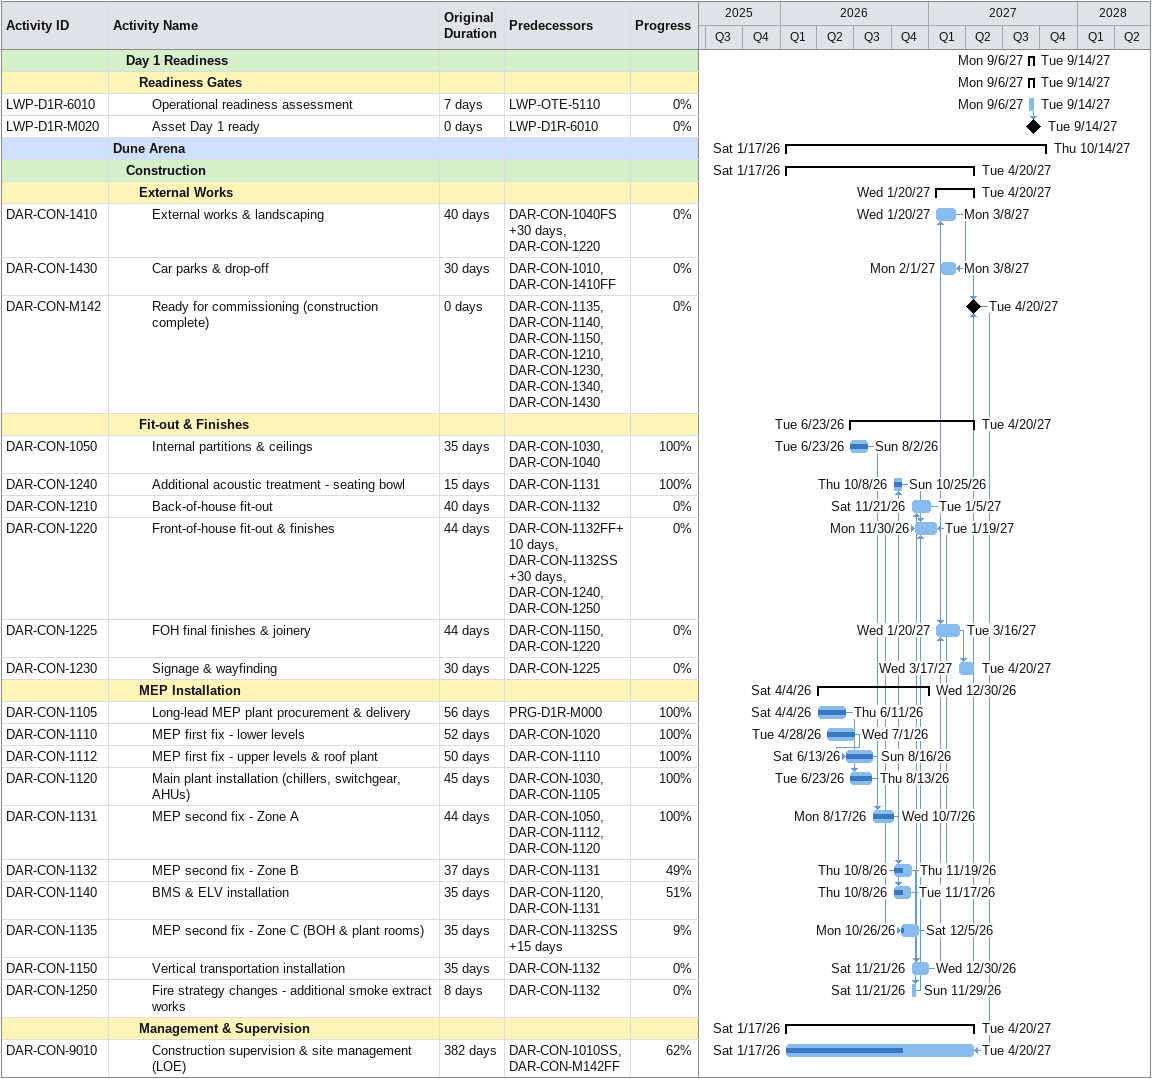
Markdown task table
| ID | Level | Task | Original duration | Start | Finish | Predecessors | % complete |
|---|---|---|---|---|---|---|---|
|  | 2 | **Day 1 Readiness** |  | 2027-09-06 | 2027-09-14 |  |  |
|  | 3 | **Readiness Gates** |  | 2027-09-06 | 2027-09-14 |  |  |
| LWP-D1R-6010 | 4 | Operational readiness assessment | 7d | 2027-09-06 | 2027-09-14 | LWP-OTE-5110 | 0 |
| LWP-D1R-M020 | 4 | Asset Day 1 ready | 0d | 2027-09-14 | 2027-09-14 | LWP-D1R-6010 | 0 |
|  | 1 | **Dune Arena** |  | 2026-01-17 | 2027-10-14 |  |  |
|  | 2 | **Construction** |  | 2026-01-17 | 2027-04-20 |  |  |
|  | 3 | **External Works** |  | 2027-01-20 | 2027-04-20 |  |  |
| DAR-CON-1410 | 4 | External works & landscaping | 40d | 2027-01-20 | 2027-03-08 | DAR-CON-1040FS+30d, DAR-CON-1220 | 0 |
| DAR-CON-1430 | 4 | Car parks & drop-off | 30d | 2027-02-01 | 2027-03-08 | DAR-CON-1010, DAR-CON-1410FF | 0 |
| DAR-CON-M142 | 4 | Ready for commissioning (construction complete) | 0d | 2027-04-20 | 2027-04-20 | DAR-CON-1135, DAR-CON-1140, DAR-CON-1150, DAR-CON-1210, DAR-CON-1230, DAR-CON-1340, DAR-CON-1430 | 0 |
|  | 3 | **Fit-out & Finishes** |  | 2026-06-23 | 2027-04-20 |  |  |
| DAR-CON-1050 | 4 | Internal partitions & ceilings | 35d | 2026-06-23 | 2026-08-02 | DAR-CON-1030, DAR-CON-1040 | 100 |
| DAR-CON-1240 | 4 | Additional acoustic treatment - seating bowl | 15d | 2026-10-08 | 2026-10-25 | DAR-CON-1131 | 100 |
| DAR-CON-1210 | 4 | Back-of-house fit-out | 40d | 2026-11-21 | 2027-01-05 | DAR-CON-1132 | 0 |
| DAR-CON-1220 | 4 | Front-of-house fit-out & finishes | 44d | 2026-11-30 | 2027-01-19 | DAR-CON-1132FF+10d, DAR-CON-1132SS+30d, DAR-CON-1240, DAR-CON-1250 | 0 |
| DAR-CON-1225 | 4 | FOH final finishes & joinery | 44d | 2027-01-20 | 2027-03-16 | DAR-CON-1150, DAR-CON-1220 | 0 |
| DAR-CON-1230 | 4 | Signage & wayfinding | 30d | 2027-03-17 | 2027-04-20 | DAR-CON-1225 | 0 |
|  | 3 | **MEP Installation** |  | 2026-04-04 | 2026-12-30 |  |  |
| DAR-CON-1105 | 4 | Long-lead MEP plant procurement & delivery | 56d | 2026-04-04 | 2026-06-11 | PRG-D1R-M000 | 100 |
| DAR-CON-1110 | 4 | MEP first fix - lower levels | 52d | 2026-04-28 | 2026-07-01 | DAR-CON-1020 | 100 |
| DAR-CON-1112 | 4 | MEP first fix - upper levels & roof plant | 50d | 2026-06-13 | 2026-08-16 | DAR-CON-1110 | 100 |
| DAR-CON-1120 | 4 | Main plant installation (chillers, switchgear, AHUs) | 45d | 2026-06-23 | 2026-08-13 | DAR-CON-1030, DAR-CON-1105 | 100 |
| DAR-CON-1131 | 4 | MEP second fix - Zone A | 44d | 2026-08-17 | 2026-10-07 | DAR-CON-1050, DAR-CON-1112, DAR-CON-1120 | 100 |
| DAR-CON-1132 | 4 | MEP second fix - Zone B | 37d | 2026-10-08 | 2026-11-19 | DAR-CON-1131 | 49 |
| DAR-CON-1140 | 4 | BMS & ELV installation | 35d | 2026-10-08 | 2026-11-17 | DAR-CON-1120, DAR-CON-1131 | 51 |
| DAR-CON-1135 | 4 | MEP second fix - Zone C (BOH & plant rooms) | 35d | 2026-10-26 | 2026-12-05 | DAR-CON-1132SS+15d | 9 |
| DAR-CON-1150 | 4 | Vertical transportation installation | 35d | 2026-11-21 | 2026-12-30 | DAR-CON-1132 | 0 |
| DAR-CON-1250 | 4 | Fire strategy changes - additional smoke extract works | 8d | 2026-11-21 | 2026-11-29 | DAR-CON-1132 | 0 |
|  | 3 | **Management & Supervision** |  | 2026-01-17 | 2027-04-20 |  |  |
| DAR-CON-9010 | 4 | Construction supervision & site management (LOE) | 382d | 2026-01-17 | 2027-04-20 | DAR-CON-1010SS, DAR-CON-M142FF | 62 |
